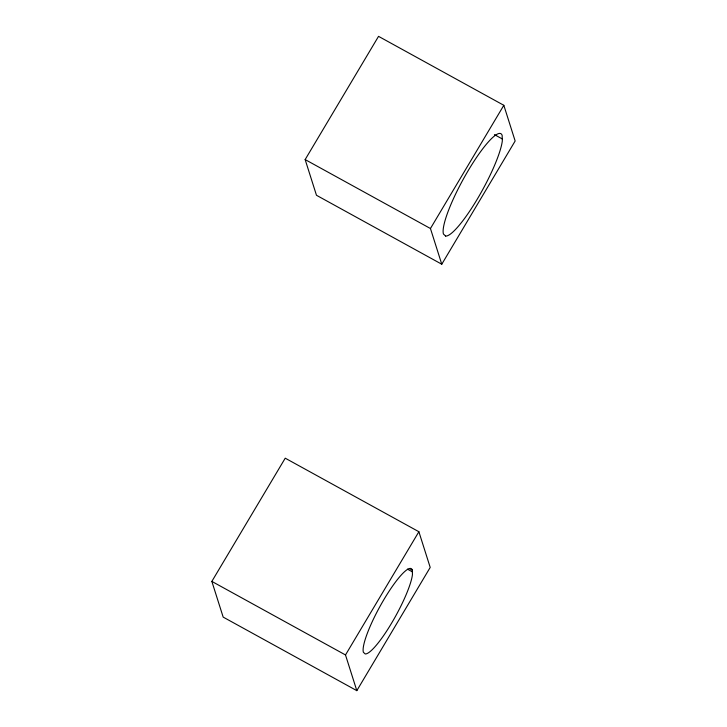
<?xml version="1.0" encoding="UTF-8"?>
<svg xmlns="http://www.w3.org/2000/svg" width="727" height="727" viewBox="0 0 727 727"><rect width="100%" height="100%" fill="white"/><g stroke="black" fill="none" stroke-linecap="round" stroke-linejoin="round"><path stroke-width="1.09" d="M305.149 159.576L378.54 36.35L503.829 105.297L515.152 140.993L441.771 264.219L316.472 195.272L305.149 159.576L430.448 228.523L441.771 264.219M211.848 581.409L285.229 458.183L418.879 531.728L430.202 567.423L356.821 690.65L223.171 617.105L211.848 581.409L345.498 654.954L356.821 690.65M430.448 228.523L503.829 105.297M345.498 654.954L418.879 531.728M494.405 134.604L502.266 138.93M409.365 568.487L412.309 570.113L412.454 574.594A48.545 9.187 -61.2 0 1 391.626 623.084A48.545 9.187 -61.2 0 1 365.199 653.946L363.382 652.264A48.545 9.187 -61.2 0 1 384.074 599.293A48.545 9.187 -61.2 0 1 412.309 570.113M407.447 569.141L412.363 571.84M445.624 236.066L443.452 234.049A58.26 11.023 -61.2 0 1 468.27 170.481A58.26 11.023 -61.2 0 1 502.157 135.467L502.33 140.838A58.26 11.023 -61.2 0 1 477.33 199.034A58.26 11.023 -61.2 0 1 445.624 236.066"/></g></svg>
